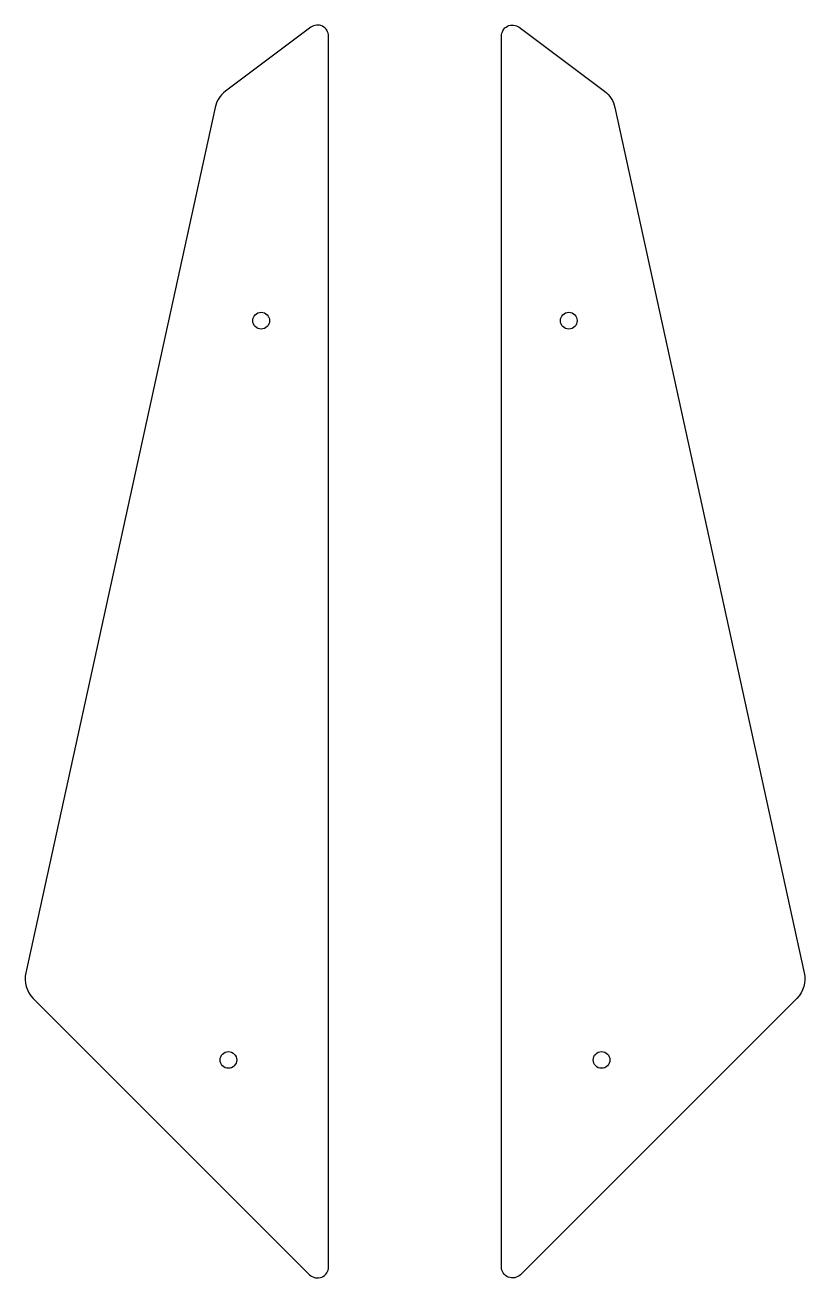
# Model space of a CAD drawing. Header units: millimetres. Extents: x 23 to 163, y 18 to 243.
import ezdxf

# ---------------------------------------------------------------- set-up
doc = ezdxf.new("R2010")
doc.units = ezdxf.units.MM
doc.header["$MEASUREMENT"] = 0

msp = doc.modelspace()

# ---------------------------------------------------------------- linework, layer by layer
for points in [[(77.69, 241.25, 0.618034), (74.49, 242.85), (59.18, 231.36, 0.179888), (57.3, 228.43), (23.28, 72.92, 0.255543), (24.63, 68.32), (74.28, 18.66, 0.668179), (77.69, 20.08)], [(108.74, 241.25, -0.618034), (111.94, 242.85), (127.26, 231.36, -0.179888), (129.14, 228.43), (163.16, 72.92, -0.255543), (161.81, 68.32), (112.16, 18.66, -0.668179), (108.74, 20.08)]]:
    msp.add_lwpolyline(points, format="xyb", close=True)
for centre in [(65.58, 190.12), (120.85, 190.12), (59.69, 57.25), (126.74, 57.25)]:
    msp.add_circle(centre, 1.5)

doc.saveas('drawing.dxf')
